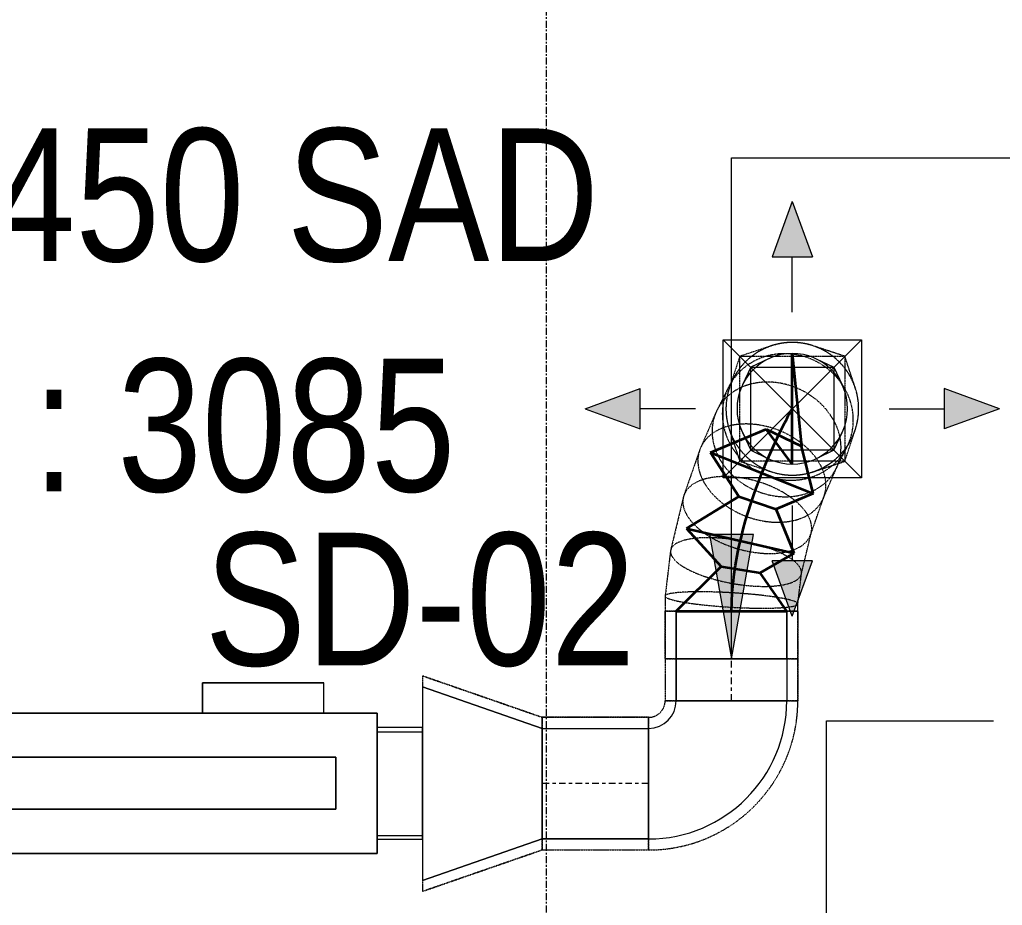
# Model space of a CAD drawing. Header units: inches. Extents: x -83664 to 20107, y -47222 to 19398.
# Drawn here: x -9925 to -8148, y -18288 to -16686 of the extents above; entities that cross this region are included whole.
import ezdxf

# ---------------------------------------------------------------- set-up
doc = ezdxf.new("R2010")
doc.units = ezdxf.units.IN
doc.header["$MEASUREMENT"] = 0
for name, pattern in [('Center', [29.999999, 12, -6, 6, -6]), ('Grid Line', [22.225, 12.7, -3.175, 3.175, -3.175]), ('Hidden 0_50', [1.0584, 0.5292, -0.5292])]:
    doc.linetypes.add(name, pattern=pattern)
for name, color, linetype, lineweight in [('A-DETL-GENF', 7, 'Continuous', 9), ('G-ANNO-TEXT', 7, 'Continuous', 9), ('M-EQPM', 7, 'Continuous', 18), ('M-HVAC-CDFF', 7, 'Continuous', 9), ('M-HVAC-DUCT-CNTR', 7, 'Center', 9), ('M-HVAC-DUCT-IDEN', 7, 'Continuous', 18), ('S-GRID', 7, 'Continuous', 9)]:
    doc.layers.add(name, color=color, linetype=linetype, lineweight=lineweight)
doc.layers.add('M-HVAC-DUCT', color=7, linetype='Continuous', lineweight=9, true_color=0xffe97f)
doc.layers.add('M-HVAC-DUCT-PATT', color=7, linetype='Continuous', lineweight=35, true_color=0x007f00)
doc.styles.add('Arial Narrow_21', font='ARIALN.TTF', dxfattribs={"height": 240})

# ---------------------------------------------------------------- blocks, each defined once
blk = doc.blocks.new('GCE-AT-Supply Air Rectangular Diffuser - 150x150-6788647-FIRST FLOOR AC CONDITIONING LAYOUT - PART A')
at = {"layer": 'A-DETL-GENF', "true_color": 0xff7f00}
for points in [[(36.4, 275), (0, 375), (-36.4, 275)], [(-275, -36.4), (-275, 36.4), (-375, 0), (-317.9, -20.8)], [(275, -36.4), (375, 0), (275, 36.4)], [(0, -375), (36.4, -275), (-36.4, -275)]]:
    blk.add_hatch(color=30, dxfattribs=at).paths.add_polyline_path(points)
at = {"layer": 'A-DETL-GENF', "color": 30, "true_color": 0xff7f00}
for p, q in [((0, 375), (-36.4, 275)), ((0, 375), (36.4, 275)), ((-36.4, 275), (36.4, 275)), ((0, 175), (0, 275)), ((-125, -125), (125, 125)), ((-125, 125), (125, -125)), ((-125, -125), (-125, 125)), ((-125, 125), (125, 125)), ((125, 125), (125, -125)), ((-375, 0), (-275, 36.4)), ((-275, -36.4), (-275, 36.4)), ((275, 36.4), (275, -36.4)), ((375, 0), (275, 36.4)), ((175, 0), (275, 0)), ((-375, 0), (-275, -36.4)), ((-175, 0), (-275, 0)), ((375, 0), (275, -36.4)), ((125, -125), (-125, -125)), ((0, -175), (0, -275)), ((36.4, -275), (-36.4, -275)), ((0, -375), (-36.4, -275)), ((0, -375), (36.4, -275))]:
    blk.add_line(p, q, dxfattribs=at)
blk = doc.blocks.new('M_Rec to Rnd Transition - Angle - 60 Degree-8295887-FIRST FLOOR AC CONDITIONING LAYOUT - PART A')
at = {"layer": 'M-HVAC-DUCT', "color": 30, "true_color": 0xff7f00}
for p, q in [((0, 100), (86.6, 100)), ((86.6, 100), (0, 100)), ((0, 100), (0, -100)), ((0, -100), (0, 100)), ((86.6, 0), (86.6, 100)), ((86.6, 0), (86.6, 100)), ((86.6, -100), (86.6, 0)), ((86.6, -100), (86.6, 0)), ((0, -100), (86.6, -100)), ((86.6, -100), (0, -100))]:
    blk.add_line(p, q, dxfattribs=at)
blk = doc.blocks.new('M_Rectangular to Round Transition - Angle - 45 Degree-V83-FIRST FLOOR AC CONDITIONING LAYOUT - PART A')
at = {"layer": 'M-HVAC-DUCT', "color": 30, "true_color": 0xff7f00}
for p, q in [((142885.9, 81072.9), (142854, 81057.7)), ((142972.1, 81072.9), (143004, 81057.7)), ((142854, 81057.7), (142838.8, 81025.8)), ((142854, 81057.7), (143004, 81057.7)), ((142854, 80907.7), (142854, 81057.7)), ((143004, 81057.7), (143019.3, 81025.8)), ((143004, 81057.7), (143004, 80907.7)), ((142838.8, 80939.6), (142854, 80907.7)), ((143004, 80907.7), (143019.3, 80939.6)), ((142854, 80907.7), (142885.9, 80892.4)), ((143004, 80907.7), (142854, 80907.7)), ((143004, 80907.7), (142972.1, 80892.4))]:
    blk.add_line(p, q, dxfattribs=at)
for start, end in [(90, 180), (0, 90), (180, 270), (270, 0)]:
    blk.add_arc((142929, 80982.7), 100, start, end, dxfattribs=at)
blk = doc.blocks.new('CAV - CAV-26-9301352-FIRST FLOOR AC CONDITIONING LAYOUT - PART A')
at = {"layer": 'M-EQPM', "color": 30, "true_color": 0xff7f00}
for p, q in [((500, 127), (-500, 127)), ((-500, 127), (-500, -127)), ((-500, -127), (-500, 127)), ((-500, 127), (500, 127)), ((500, -127), (500, 127)), ((500, 127), (500, -127)), ((-500, 101), (-581.8, 101)), ((-581.8, 101), (-581.8, -101)), ((-581.8, 101), (-581.8, -101)), ((-500, 94.3), (-581.8, 94.3)), ((-581.8, -92.7), (-581.8, 94.3)), ((-581.8, -92.7), (-581.8, 94.3)), ((-500, -101), (-500, 101)), ((-500, -101), (-500, 101)), ((-500, 94.3), (-500, -92.7)), ((-500, 94.3), (-500, -92.7)), ((581.8, 101), (500, 101)), ((500, 101), (500, -101)), ((500, 101), (500, -101)), ((581.8, 94.3), (500, 94.3)), ((500, -92.7), (500, 94.3)), ((500, -92.7), (500, 94.3)), ((581.8, -101), (581.8, 101)), ((581.8, -101), (581.8, 101)), ((581.8, 94.3), (581.8, -92.7)), ((581.8, 94.3), (581.8, -92.7)), ((-425, -47.3), (-425, 46.8)), ((-425, 46.8), (425, 46.8)), ((425, 46.8), (-425, 46.8)), ((-425, 46.8), (-425, -47.3)), ((425, 46.8), (425, -47.3)), ((425, -47.3), (425, 46.8)), ((425, -47.3), (-425, -47.3)), ((-425, -47.3), (425, -47.3)), ((-581.8, -92.7), (-500, -92.7)), ((-581.8, -101), (-500, -101)), ((500, -92.7), (581.8, -92.7)), ((500, -101), (581.8, -101)), ((-500, -127), (500, -127)), ((500, -127), (-500, -127)), ((-183.8, -127), (-403.8, -127)), ((-403.8, -127), (-183.8, -127)), ((-403.8, -127), (-403.8, -181.7)), ((-403.8, -127), (-403.8, -181.7)), ((-183.8, -181.7), (-183.8, -127)), ((-183.8, -127), (-183.8, -181.7)), ((-183.8, -181.7), (-403.8, -181.7)), ((-403.8, -181.7), (-183.8, -181.7))]:
    blk.add_line(p, q, dxfattribs=at)
blk = doc.blocks.new('M_Rec Elbow - Radius - 0_75W-7691590-FIRST FLOOR AC CONDITIONING LAYOUT - PART A')
at = {"layer": 'M-HVAC-DUCT', "color": 30, "true_color": 0xff7f00}
for p, q in [((-100, 150), (100, 150)), ((100, 150), (-100, 150)), ((-150, 100), (-150, -100)), ((-150, -100), (-150, 100))]:
    blk.add_line(p, q, dxfattribs=at)
for radius in [50, 50, 250, 250]:
    blk.add_arc((-150, 150), radius, 270, 0, dxfattribs=at)
blk = doc.blocks.new('M_Rec to Rnd Transition - Angle - 60 Degree-8296193-FIRST FLOOR AC CONDITIONING LAYOUT - PART A')
at = {"layer": 'M-HVAC-DUCT', "color": 30, "true_color": 0xff7f00}
for p, q in [((0, 100), (216.5, 175)), ((216.5, 175), (0, 100)), ((216.5, 0), (216.5, 175)), ((216.5, 0), (216.5, 175)), ((0, 100), (0, -100)), ((0, -100), (0, 100)), ((216.5, -175), (216.5, 0)), ((216.5, -175), (216.5, 0)), ((0, -100), (216.5, -175)), ((216.5, -175), (0, -100))]:
    blk.add_line(p, q, dxfattribs=at)
blk = doc.blocks.new('TEMW-SMBZ-HO-BM-HVAC-00002_rvt-1-FIRST FLOOR AC CONDITIONING LAYOUT - PART A')
at = {"layer": 'M-HVAC-DUCT', "color": 30, "linetype": 'Hidden 0_50', "true_color": 0xff7f00}
for p, q in [((142891.4, 81096.6), (142834, 81077.7)), ((143024, 81077.7), (142966.6, 81096.6)), ((142834, 81077.7), (142815.1, 81020.3)), ((142834, 80887.7), (142834, 81077.7)), ((142834, 81077.7), (143024, 81077.7)), ((143043, 81020.3), (143024, 81077.7)), ((143024, 81077.7), (143024, 80887.7)), ((142823.9, 81040.6), (142815.7, 81025.6)), ((142813.7, 81021.9), (142792.8, 80980.1)), ((142790.8, 80976), (142763, 80912)), ((142815.1, 80945), (142834, 80887.7)), ((143024, 80887.7), (143043, 80945)), ((143026.1, 80910.2), (143034.1, 80924.7)), ((142761.5, 80908.1), (142732.8, 80826)), ((143008.2, 80874.4), (143028, 80913.9)), ((142834, 80887.7), (142891.4, 80868.7)), ((143024, 80887.7), (142834, 80887.7)), ((142966.6, 80868.7), (143024, 80887.7)), ((142985, 80820.6), (143010.2, 80878.5)), ((142731.9, 80822.7), (142709, 80727.3)), ((142962.3, 80755.1), (142986.5, 80824.5)), ((142945.3, 80683.6), (142963.2, 80758.3)), ((142708.7, 80725.9), (142699, 80644)), ((142939, 80629.6), (142945.6, 80685.1)), ((142699, 80643.8), (142699, 80616.7)), ((142699, 80616.7), (142939, 80616.7)), ((142699, 80616.7), (142939, 80616.7)), ((142699, 80530.1), (142699, 80616.7)), ((142699, 80616.7), (142699, 80530.1)), ((142819, 80616.7), (142699, 80616.7)), ((142819, 80616.7), (142699, 80616.7)), ((142939, 80616.7), (142819, 80616.7)), ((142939, 80616.7), (142819, 80616.7)), ((142939, 80616.7), (142939, 80629.8)), ((142939, 80530.1), (142939, 80616.7)), ((142939, 80616.7), (142939, 80530.1)), ((142939, 80530.1), (142699, 80530.1)), ((142699, 80530.1), (142939, 80530.1)), ((142699, 80530.1), (142699, 80454.6)), ((142699, 80530.1), (142699, 80454.6)), ((142939, 80530.1), (142699, 80530.1)), ((142699, 80530.1), (142939, 80530.1)), ((142939, 80454.6), (142939, 80530.1)), ((142939, 80530.1), (142939, 80454.6)), ((142476.3, 80424.6), (142259.8, 80499.6)), ((142259.8, 80499.6), (142476.3, 80424.6)), ((142259.8, 80499.6), (142259.8, 80304.6)), ((142259.8, 80499.6), (142259.8, 80304.6)), ((142939, 80454.6), (142699, 80454.6)), ((142699, 80454.6), (142939, 80454.6)), ((142939, 80454.6), (142699, 80454.6)), ((142699, 80454.6), (142939, 80454.6)), ((142476.3, 80424.6), (142476.3, 80184.6)), ((142476.3, 80184.6), (142476.3, 80424.6)), ((142669, 80424.6), (142476.3, 80424.6)), ((142476.3, 80424.6), (142669, 80424.6)), ((142476.3, 80424.6), (142476.3, 80184.6)), ((142476.3, 80184.6), (142476.3, 80424.6)), ((142669, 80424.6), (142669, 80184.6)), ((142669, 80184.6), (142669, 80424.6)), ((142669, 80424.6), (142669, 80184.6)), ((142669, 80184.6), (142669, 80424.6)), ((142259.8, 80304.6), (142259.8, 80109.6)), ((142259.8, 80304.6), (142259.8, 80109.6)), ((142476.3, 80184.6), (142259.8, 80109.6)), ((142259.8, 80109.6), (142476.3, 80184.6)), ((142476.3, 80184.6), (142669, 80184.6)), ((142476.3, 80184.6), (142669, 80184.6))]:
    blk.add_line(p, q, dxfattribs=at)
at = {"layer": 'M-HVAC-DUCT', "color": 30, "true_color": 0xff7f00}
for p, q in [((142719, 80530.1), (142919, 80530.1)), ((142919, 80530.1), (142719, 80530.1)), ((142719, 80454.6), (142719, 80530.1)), ((142719, 80530.1), (142719, 80454.6)), ((142919, 80530.1), (142919, 80454.6)), ((142919, 80530.1), (142919, 80454.6)), ((142719, 80454.6), (142919, 80454.6)), ((142919, 80454.6), (142719, 80454.6)), ((142476.3, 80204.6), (142476.3, 80404.6)), ((142476.3, 80404.6), (142476.3, 80204.6)), ((142476.3, 80404.6), (142669, 80404.6)), ((142476.3, 80404.6), (142669, 80404.6)), ((142669, 80204.6), (142669, 80404.6)), ((142669, 80404.6), (142669, 80204.6)), ((142669, 80204.6), (142476.3, 80204.6)), ((142476.3, 80204.6), (142669, 80204.6))]:
    blk.add_line(p, q, dxfattribs=at)
at = {"layer": 'M-HVAC-DUCT', "color": 30, "linetype": 'Hidden 0_50', "true_color": 0xff7f00}
for centre, radius, start, end in [((142929, 80982.7), 120, 90, 180), ((142929, 80982.7), 120, 344.7619, 164.7619), ((142929, 80982.7), 120, 0, 90), ((142929, 80982.7), 120, 164.7619, 344.7619), ((142929, 80982.7), 120, 180, 270), ((142929, 80982.7), 120, 270, 0), ((142669, 80454.6), 30, 270, 0), ((142669, 80454.6), 270, 270, 0), ((142669, 80454.6), 270, 270, 0), ((142669, 80454.6), 30, 270, 0)]:
    blk.add_arc(centre, radius, start, end, dxfattribs=at)
for points in [[(143044.8, 80951.1), (143047.6, 80961.2), (143050.4, 80982.2), (143046.4, 81013.6), (143034.4, 81042.9), (143015.2, 81068.1), (142990.1, 81087.5), (142960.9, 81099.8), (142929.5, 81104), (142898.1, 81100), (142868.8, 81088), (142843.5, 81068.9), (142824.2, 81043.8), (142816, 81024.3), (142813.2, 81014.2)], [(143036, 80935.1), (143038.4, 80944.7), (143040.7, 80964.6), (143035.9, 80994.6), (143023.3, 81022.9), (143003.7, 81047.4), (142978.5, 81066.4), (142949.3, 81078.8), (142918.2, 81083.6), (142887.3, 81080.5), (142858.7, 81069.8), (142834.3, 81052.1), (142815.8, 81028.6), (142808.2, 81010.3), (142805.8, 81000.7)], [(143015, 80893.3), (143016.9, 80901.8), (143018.2, 80919.7), (143012.1, 80947.1), (142998.3, 80973), (142977.9, 80995.9), (142952.3, 81014.1), (142923.1, 81026.4), (142892.3, 81031.9), (142862.1, 81030.3), (142834.6, 81021.7), (142811.5, 81006.6), (142794.5, 80986.1), (142788, 80969.8), (142786, 80961.3)], [(142813.2, 81014.2), (142810.5, 81004.1), (142807.6, 80983.2), (142811.6, 80951.7), (142823.6, 80922.4), (142842.8, 80897.2), (142867.9, 80877.8), (142897.1, 80865.6), (142928.5, 80861.3), (142959.9, 80865.3), (142989.3, 80877.3), (143014.5, 80896.5), (143033.9, 80921.5), (143042, 80941), (143044.8, 80951.1)], [(142805.8, 81000.7), (142803.3, 80991.1), (142801.1, 80971.2), (142805.8, 80941.2), (142818.4, 80912.9), (142838, 80888.4), (142863.2, 80869.4), (142892.4, 80857), (142923.5, 80852.2), (142954.4, 80855.3), (142983.1, 80866), (143007.5, 80883.7), (143026, 80907.2), (143033.5, 80925.5), (143036, 80935.1)], [(142988.8, 80833), (142990.1, 80840.2), (142990.2, 80855.3), (142982.4, 80878.8), (142967.2, 80901.4), (142945.7, 80921.6), (142919.2, 80938.1), (142889.7, 80949.7), (142859.2, 80955.5), (142829.6, 80955.4), (142803, 80949.1), (142781.3, 80937.2), (142765.9, 80920.4), (142760.6, 80906.9), (142759.2, 80899.6)], [(142786, 80961.3), (142784.1, 80952.7), (142782.8, 80934.8), (142788.9, 80907.5), (142802.7, 80881.5), (142823.1, 80858.6), (142848.7, 80840.4), (142877.9, 80828.2), (142908.7, 80822.6), (142938.9, 80824.3), (142966.4, 80832.9), (142989.5, 80847.9), (143006.5, 80868.4), (143013, 80884.7), (143015, 80893.3)], [(142759.2, 80899.6), (142757.9, 80892.4), (142757.8, 80877.3), (142765.6, 80853.8), (142780.8, 80831.2), (142802.4, 80811), (142828.8, 80794.5), (142858.3, 80783), (142888.9, 80777.1), (142918.4, 80777.3), (142945, 80783.5), (142966.7, 80795.4), (142982.1, 80812.2), (142987.4, 80825.7), (142988.8, 80833)], [(142963.8, 80761.5), (142964.6, 80767.1), (142963.5, 80778.7), (142953.9, 80797.1), (142937, 80815), (142914.1, 80831.3), (142886.6, 80844.8), (142856.5, 80854.5), (142825.7, 80859.9), (142796.5, 80860.6), (142770.7, 80856.5), (142750.2, 80848), (142736.2, 80835.4), (142732, 80825.1), (142731.3, 80819.5)], [(142731.3, 80819.5), (142730.5, 80814), (142731.6, 80802.3), (142741.2, 80783.9), (142758, 80766), (142781, 80749.8), (142808.4, 80736.3), (142838.6, 80726.5), (142869.3, 80721.1), (142898.6, 80720.4), (142924.4, 80724.5), (142944.9, 80733.1), (142958.8, 80745.6), (142963, 80756), (142963.8, 80761.5)], [(142945.6, 80685.6), (142945.9, 80689.1), (142943.7, 80696.3), (142932.5, 80707.9), (142914.1, 80719.4), (142889.8, 80729.9), (142861.2, 80738.7), (142830.3, 80745.2), (142799.2, 80749.1), (142770, 80749.9), (142744.7, 80747.8), (142725, 80742.8), (142712.2, 80735.2), (142709, 80728.8), (142708.7, 80725.3)], [(142708.7, 80725.3), (142708.4, 80721.9), (142710.6, 80714.6), (142721.8, 80703), (142740.2, 80691.6), (142764.5, 80681.1), (142793.1, 80672.3), (142824, 80665.7), (142855.1, 80661.9), (142884.4, 80661), (142909.7, 80663.2), (142929.4, 80668.2), (142942.1, 80675.8), (142945.4, 80682.2), (142945.6, 80685.6)], [(142939, 80629.8), (142939, 80631), (142936.3, 80633.4), (142924.1, 80637.3), (142904.8, 80641.1), (142879.7, 80644.7), (142850.4, 80647.7), (142819, 80650), (142787.6, 80651.4), (142758.3, 80651.8), (142733.2, 80651.2), (142713.9, 80649.6), (142701.8, 80647.1), (142699, 80645), (142699, 80643.8)], [(142699, 80643.8), (142699, 80642.7), (142701.8, 80640.3), (142713.9, 80636.3), (142733.2, 80632.5), (142758.3, 80628.9), (142787.6, 80625.9), (142819, 80623.6), (142850.4, 80622.2), (142879.7, 80621.8), (142904.8, 80622.5), (142924.1, 80624.1), (142936.3, 80626.6), (142939, 80628.6), (142939, 80629.8)]]:
    blk.add_open_spline(points, degree=3, dxfattribs=at)
at = {"layer": 'M-HVAC-DUCT-CNTR', "color": 30, "true_color": 0xff7f00}
for p, q in [((142819, 80454.6), (142819, 80530.1)), ((142669, 80304.6), (142476.3, 80304.6))]:
    blk.add_line(p, q, dxfattribs=at)
at = {"layer": 'M-HVAC-DUCT-CNTR', "color": 30, "linetype": 'Continuous', "lineweight": 35, "true_color": 0xff7f00}
blk.add_open_spline([(142819, 80616.7), (142819, 80794.4), (142929, 80982.7), (142929, 80982.7)], degree=3, dxfattribs=at)
at = {"layer": 'M-HVAC-DUCT-PATT', "color": 30, "true_color": 0xff7f00}
for p, q in [((142929, 80882.7), (142929, 81082.7)), ((142929, 81082.7), (142945.9, 80914.8)), ((142781.1, 80903.4), (142881.6, 80945.8)), ((142929, 80882.7), (142881.6, 80945.8)), ((142881.6, 80945.8), (142945.9, 80914.8)), ((142781.1, 80903.4), (142967, 80829.6)), ((142781.1, 80903.4), (142967, 80829.6)), ((142781.1, 80903.4), (142832, 80824)), ((142967, 80829.6), (142945.9, 80914.8)), ((142967, 80829.6), (142899.7, 80801.4)), ((142737.6, 80766), (142832, 80824)), ((142832, 80824), (142899.7, 80801.4)), ((142932.5, 80721.3), (142899.7, 80801.4)), ((142737.6, 80766), (142932.5, 80721.3)), ((142737.6, 80766), (142932.5, 80721.3)), ((142737.6, 80766), (142800.2, 80697.2)), ((142932.5, 80721.3), (142870.7, 80685.9)), ((142719, 80616.7), (142800.2, 80697.2)), ((142800.2, 80697.2), (142870.7, 80685.9)), ((142919, 80616.7), (142870.7, 80685.9)), ((142719, 80616.7), (142919, 80616.7)), ((142719, 80616.7), (142919, 80616.7))]:
    blk.add_line(p, q, dxfattribs=at)
at = {"layer": 'M-EQPM', "color": 6, "linetype": 'Hidden 0_50', "lineweight": 9, "true_color": 0xff00ff, "rotation": 180}
blk.add_blockref('CAV - CAV-26-9301352-FIRST FLOOR AC CONDITIONING LAYOUT - PART A', (141678, 80305.3), dxfattribs=at)
at = {"layer": 'M-HVAC-CDFF', "color": 6, "linetype": 'Hidden 0_50', "lineweight": 9, "true_color": 0xff00ff}
blk.add_blockref('GCE-AT-Supply Air Rectangular Diffuser - 150x150-6788647-FIRST FLOOR AC CONDITIONING LAYOUT - PART A', (142929, 80982.7), dxfattribs=at)
at = {"layer": 'M-HVAC-DUCT', "color": 6, "linetype": 'Hidden 0_50', "lineweight": 9, "true_color": 0xff00ff}
for name, p in [('M_Rectangular to Round Transition - Angle - 45 Degree-V83-FIRST FLOOR AC CONDITIONING LAYOUT - PART A', (0, 0)), ('M_Rec Elbow - Radius - 0_75W-7691590-FIRST FLOOR AC CONDITIONING LAYOUT - PART A', (142819, 80304.6))]:
    blk.add_blockref(name, p, dxfattribs=at)
for name, p, rotation in [('M_Rec to Rnd Transition - Angle - 60 Degree-8295887-FIRST FLOOR AC CONDITIONING LAYOUT - PART A', (142819, 80530.1), 90), ('M_Rec to Rnd Transition - Angle - 60 Degree-8296193-FIRST FLOOR AC CONDITIONING LAYOUT - PART A', (142476.3, 80304.6), 180)]:
    blk.add_blockref(name, p, dxfattribs=dict(at, rotation=rotation))
blk = doc.blocks.new('TEMW-SMBZ-HO-BM-HVAC-00002_rvt-2-FIRST FLOOR AC CONDITIONING LAYOUT - PART A')
at = {"layer": 'M-HVAC-DUCT', "color": 30, "linetype": 'Hidden 0_50', "true_color": 0xff7f00}
for p, q in [((142891.4, 81096.6), (142834, 81077.7)), ((143024, 81077.7), (142966.6, 81096.6)), ((142834, 81077.7), (142815.1, 81020.3)), ((142834, 80887.7), (142834, 81077.7)), ((142834, 81077.7), (143024, 81077.7)), ((143043, 81020.3), (143024, 81077.7)), ((143024, 81077.7), (143024, 80887.7)), ((142823.9, 81040.6), (142815.7, 81025.6)), ((142813.7, 81021.9), (142792.8, 80980.1)), ((142790.8, 80976), (142763, 80912)), ((142815.1, 80945), (142834, 80887.7)), ((143024, 80887.7), (143043, 80945)), ((143026.1, 80910.2), (143034.1, 80924.7)), ((142761.5, 80908.1), (142732.8, 80826)), ((143008.2, 80874.4), (143028, 80913.9)), ((142834, 80887.7), (142891.4, 80868.7)), ((143024, 80887.7), (142834, 80887.7)), ((142966.6, 80868.7), (143024, 80887.7)), ((142985, 80820.6), (143010.2, 80878.5)), ((142731.9, 80822.7), (142709, 80727.3)), ((142962.3, 80755.1), (142986.5, 80824.5)), ((142945.3, 80683.6), (142963.2, 80758.3)), ((142708.7, 80725.9), (142699, 80644)), ((142939, 80629.6), (142945.6, 80685.1)), ((142699, 80643.8), (142699, 80616.7)), ((142699, 80616.7), (142939, 80616.7)), ((142699, 80616.7), (142939, 80616.7)), ((142699, 80530.1), (142699, 80616.7)), ((142699, 80616.7), (142699, 80530.1)), ((142819, 80616.7), (142699, 80616.7)), ((142819, 80616.7), (142699, 80616.7)), ((142939, 80616.7), (142819, 80616.7)), ((142939, 80616.7), (142819, 80616.7)), ((142939, 80616.7), (142939, 80629.8)), ((142939, 80530.1), (142939, 80616.7)), ((142939, 80616.7), (142939, 80530.1)), ((142939, 80530.1), (142699, 80530.1)), ((142699, 80530.1), (142939, 80530.1)), ((142699, 80530.1), (142699, 80454.6)), ((142699, 80530.1), (142699, 80454.6)), ((142939, 80530.1), (142699, 80530.1)), ((142699, 80530.1), (142939, 80530.1)), ((142939, 80454.6), (142939, 80530.1)), ((142939, 80530.1), (142939, 80454.6)), ((142476.3, 80424.6), (142259.8, 80499.6)), ((142259.8, 80499.6), (142476.3, 80424.6)), ((142259.8, 80499.6), (142259.8, 80304.6)), ((142259.8, 80499.6), (142259.8, 80304.6)), ((142939, 80454.6), (142699, 80454.6)), ((142699, 80454.6), (142939, 80454.6)), ((142939, 80454.6), (142699, 80454.6)), ((142699, 80454.6), (142939, 80454.6)), ((142476.3, 80424.6), (142476.3, 80184.6)), ((142476.3, 80184.6), (142476.3, 80424.6)), ((142669, 80424.6), (142476.3, 80424.6)), ((142476.3, 80424.6), (142669, 80424.6)), ((142476.3, 80424.6), (142476.3, 80184.6)), ((142476.3, 80184.6), (142476.3, 80424.6)), ((142669, 80424.6), (142669, 80184.6)), ((142669, 80184.6), (142669, 80424.6)), ((142669, 80424.6), (142669, 80184.6)), ((142669, 80184.6), (142669, 80424.6)), ((142259.8, 80304.6), (142259.8, 80109.6)), ((142259.8, 80304.6), (142259.8, 80109.6)), ((142476.3, 80184.6), (142259.8, 80109.6)), ((142259.8, 80109.6), (142476.3, 80184.6)), ((142476.3, 80184.6), (142669, 80184.6)), ((142476.3, 80184.6), (142669, 80184.6))]:
    blk.add_line(p, q, dxfattribs=at)
at = {"layer": 'M-HVAC-DUCT', "color": 30, "true_color": 0xff7f00}
for p, q in [((142719, 80530.1), (142919, 80530.1)), ((142919, 80530.1), (142719, 80530.1)), ((142719, 80454.6), (142719, 80530.1)), ((142719, 80530.1), (142719, 80454.6)), ((142919, 80530.1), (142919, 80454.6)), ((142919, 80530.1), (142919, 80454.6)), ((142719, 80454.6), (142919, 80454.6)), ((142919, 80454.6), (142719, 80454.6)), ((142476.3, 80204.6), (142476.3, 80404.6)), ((142476.3, 80404.6), (142476.3, 80204.6)), ((142476.3, 80404.6), (142669, 80404.6)), ((142476.3, 80404.6), (142669, 80404.6)), ((142669, 80204.6), (142669, 80404.6)), ((142669, 80404.6), (142669, 80204.6)), ((142669, 80204.6), (142476.3, 80204.6)), ((142476.3, 80204.6), (142669, 80204.6))]:
    blk.add_line(p, q, dxfattribs=at)
at = {"layer": 'M-HVAC-DUCT', "color": 30, "linetype": 'Hidden 0_50', "true_color": 0xff7f00}
for centre, radius, start, end in [((142929, 80982.7), 120, 90, 180), ((142929, 80982.7), 120, 344.7619, 164.7619), ((142929, 80982.7), 120, 0, 90), ((142929, 80982.7), 120, 164.7619, 344.7619), ((142929, 80982.7), 120, 180, 270), ((142929, 80982.7), 120, 270, 0), ((142669, 80454.6), 30, 270, 0), ((142669, 80454.6), 270, 270, 0), ((142669, 80454.6), 270, 270, 0), ((142669, 80454.6), 30, 270, 0)]:
    blk.add_arc(centre, radius, start, end, dxfattribs=at)
for points in [[(143044.8, 80951.1), (143047.6, 80961.2), (143050.4, 80982.2), (143046.4, 81013.6), (143034.4, 81042.9), (143015.2, 81068.1), (142990.1, 81087.5), (142960.9, 81099.8), (142929.5, 81104), (142898.1, 81100), (142868.8, 81088), (142843.5, 81068.9), (142824.2, 81043.8), (142816, 81024.3), (142813.2, 81014.2)], [(143036, 80935.1), (143038.4, 80944.7), (143040.7, 80964.6), (143035.9, 80994.6), (143023.3, 81022.9), (143003.7, 81047.4), (142978.5, 81066.4), (142949.3, 81078.8), (142918.2, 81083.6), (142887.3, 81080.5), (142858.7, 81069.8), (142834.3, 81052.1), (142815.8, 81028.6), (142808.2, 81010.3), (142805.8, 81000.7)], [(143015, 80893.3), (143016.9, 80901.8), (143018.2, 80919.7), (143012.1, 80947.1), (142998.3, 80973), (142977.9, 80995.9), (142952.3, 81014.1), (142923.1, 81026.4), (142892.3, 81031.9), (142862.1, 81030.3), (142834.6, 81021.7), (142811.5, 81006.6), (142794.5, 80986.1), (142788, 80969.8), (142786, 80961.3)], [(142813.2, 81014.2), (142810.5, 81004.1), (142807.6, 80983.2), (142811.6, 80951.7), (142823.6, 80922.4), (142842.8, 80897.2), (142867.9, 80877.8), (142897.1, 80865.6), (142928.5, 80861.3), (142959.9, 80865.3), (142989.3, 80877.3), (143014.5, 80896.5), (143033.9, 80921.5), (143042, 80941), (143044.8, 80951.1)], [(142805.8, 81000.7), (142803.3, 80991.1), (142801.1, 80971.2), (142805.8, 80941.2), (142818.4, 80912.9), (142838, 80888.4), (142863.2, 80869.4), (142892.4, 80857), (142923.5, 80852.2), (142954.4, 80855.3), (142983.1, 80866), (143007.5, 80883.7), (143026, 80907.2), (143033.5, 80925.5), (143036, 80935.1)], [(142988.8, 80833), (142990.1, 80840.2), (142990.2, 80855.3), (142982.4, 80878.8), (142967.2, 80901.4), (142945.7, 80921.6), (142919.2, 80938.1), (142889.7, 80949.7), (142859.2, 80955.5), (142829.6, 80955.4), (142803, 80949.1), (142781.3, 80937.2), (142765.9, 80920.4), (142760.6, 80906.9), (142759.2, 80899.6)], [(142786, 80961.3), (142784.1, 80952.7), (142782.8, 80934.8), (142788.9, 80907.5), (142802.7, 80881.5), (142823.1, 80858.6), (142848.7, 80840.4), (142877.9, 80828.2), (142908.7, 80822.6), (142938.9, 80824.3), (142966.4, 80832.9), (142989.5, 80847.9), (143006.5, 80868.4), (143013, 80884.7), (143015, 80893.3)], [(142759.2, 80899.6), (142757.9, 80892.4), (142757.8, 80877.3), (142765.6, 80853.8), (142780.8, 80831.2), (142802.4, 80811), (142828.8, 80794.5), (142858.3, 80783), (142888.9, 80777.1), (142918.4, 80777.3), (142945, 80783.5), (142966.7, 80795.4), (142982.1, 80812.2), (142987.4, 80825.7), (142988.8, 80833)], [(142963.8, 80761.5), (142964.6, 80767.1), (142963.5, 80778.7), (142953.9, 80797.1), (142937, 80815), (142914.1, 80831.3), (142886.6, 80844.8), (142856.5, 80854.5), (142825.7, 80859.9), (142796.5, 80860.6), (142770.7, 80856.5), (142750.2, 80848), (142736.2, 80835.4), (142732, 80825.1), (142731.3, 80819.5)], [(142731.3, 80819.5), (142730.5, 80814), (142731.6, 80802.3), (142741.2, 80783.9), (142758, 80766), (142781, 80749.8), (142808.4, 80736.3), (142838.6, 80726.5), (142869.3, 80721.1), (142898.6, 80720.4), (142924.4, 80724.5), (142944.9, 80733.1), (142958.8, 80745.6), (142963, 80756), (142963.8, 80761.5)], [(142945.6, 80685.6), (142945.9, 80689.1), (142943.7, 80696.3), (142932.5, 80707.9), (142914.1, 80719.4), (142889.8, 80729.9), (142861.2, 80738.7), (142830.3, 80745.2), (142799.2, 80749.1), (142770, 80749.9), (142744.7, 80747.8), (142725, 80742.8), (142712.2, 80735.2), (142709, 80728.8), (142708.7, 80725.3)], [(142708.7, 80725.3), (142708.4, 80721.9), (142710.6, 80714.6), (142721.8, 80703), (142740.2, 80691.6), (142764.5, 80681.1), (142793.1, 80672.3), (142824, 80665.7), (142855.1, 80661.9), (142884.4, 80661), (142909.7, 80663.2), (142929.4, 80668.2), (142942.1, 80675.8), (142945.4, 80682.2), (142945.6, 80685.6)], [(142939, 80629.8), (142939, 80631), (142936.3, 80633.4), (142924.1, 80637.3), (142904.8, 80641.1), (142879.7, 80644.7), (142850.4, 80647.7), (142819, 80650), (142787.6, 80651.4), (142758.3, 80651.8), (142733.2, 80651.2), (142713.9, 80649.6), (142701.8, 80647.1), (142699, 80645), (142699, 80643.8)], [(142699, 80643.8), (142699, 80642.7), (142701.8, 80640.3), (142713.9, 80636.3), (142733.2, 80632.5), (142758.3, 80628.9), (142787.6, 80625.9), (142819, 80623.6), (142850.4, 80622.2), (142879.7, 80621.8), (142904.8, 80622.5), (142924.1, 80624.1), (142936.3, 80626.6), (142939, 80628.6), (142939, 80629.8)]]:
    blk.add_open_spline(points, degree=3, dxfattribs=at)
at = {"layer": 'M-HVAC-DUCT-CNTR', "color": 30, "true_color": 0xff7f00}
for p, q in [((142819, 80454.6), (142819, 80530.1)), ((142669, 80304.6), (142476.3, 80304.6))]:
    blk.add_line(p, q, dxfattribs=at)
at = {"layer": 'M-HVAC-DUCT-CNTR', "color": 30, "linetype": 'Continuous', "lineweight": 35, "true_color": 0xff7f00}
blk.add_open_spline([(142819, 80616.7), (142819, 80794.4), (142929, 80982.7), (142929, 80982.7)], degree=3, dxfattribs=at)
at = {"layer": 'M-HVAC-DUCT-PATT', "color": 30, "true_color": 0xff7f00}
for p, q in [((142929, 80882.7), (142929, 81082.7)), ((142929, 81082.7), (142945.9, 80914.8)), ((142781.1, 80903.4), (142881.6, 80945.8)), ((142929, 80882.7), (142881.6, 80945.8)), ((142881.6, 80945.8), (142945.9, 80914.8)), ((142781.1, 80903.4), (142967, 80829.6)), ((142781.1, 80903.4), (142967, 80829.6)), ((142781.1, 80903.4), (142832, 80824)), ((142967, 80829.6), (142945.9, 80914.8)), ((142967, 80829.6), (142899.7, 80801.4)), ((142737.6, 80766), (142832, 80824)), ((142832, 80824), (142899.7, 80801.4)), ((142932.5, 80721.3), (142899.7, 80801.4)), ((142737.6, 80766), (142932.5, 80721.3)), ((142737.6, 80766), (142932.5, 80721.3)), ((142737.6, 80766), (142800.2, 80697.2)), ((142932.5, 80721.3), (142870.7, 80685.9)), ((142719, 80616.7), (142800.2, 80697.2)), ((142800.2, 80697.2), (142870.7, 80685.9)), ((142919, 80616.7), (142870.7, 80685.9)), ((142719, 80616.7), (142919, 80616.7)), ((142719, 80616.7), (142919, 80616.7))]:
    blk.add_line(p, q, dxfattribs=at)
at = {"layer": 'M-EQPM', "color": 6, "linetype": 'Hidden 0_50', "lineweight": 9, "true_color": 0xff00ff, "rotation": 180}
blk.add_blockref('CAV - CAV-26-9301352-FIRST FLOOR AC CONDITIONING LAYOUT - PART A', (141678, 80305.3), dxfattribs=at)
at = {"layer": 'M-HVAC-CDFF', "color": 6, "linetype": 'Hidden 0_50', "lineweight": 9, "true_color": 0xff00ff}
blk.add_blockref('GCE-AT-Supply Air Rectangular Diffuser - 150x150-6788647-FIRST FLOOR AC CONDITIONING LAYOUT - PART A', (142929, 80982.7), dxfattribs=at)
at = {"layer": 'M-HVAC-DUCT', "color": 6, "linetype": 'Hidden 0_50', "lineweight": 9, "true_color": 0xff00ff}
for name, p in [('M_Rectangular to Round Transition - Angle - 45 Degree-V83-FIRST FLOOR AC CONDITIONING LAYOUT - PART A', (0, 0)), ('M_Rec Elbow - Radius - 0_75W-7691590-FIRST FLOOR AC CONDITIONING LAYOUT - PART A', (142819, 80304.6))]:
    blk.add_blockref(name, p, dxfattribs=at)
for name, p, rotation in [('M_Rec to Rnd Transition - Angle - 60 Degree-8295887-FIRST FLOOR AC CONDITIONING LAYOUT - PART A', (142819, 80530.1), 90), ('M_Rec to Rnd Transition - Angle - 60 Degree-8296193-FIRST FLOOR AC CONDITIONING LAYOUT - PART A', (142476.3, 80304.6), 180)]:
    blk.add_blockref(name, p, dxfattribs=dict(at, rotation=rotation))

msp = doc.modelspace()

# ---------------------------------------------------------------- hatches: boundary and pattern name
at = {"layer": 'M-HVAC-DUCT-IDEN', "lineweight": 9}
msp.add_hatch(color=256, dxfattribs=at).paths.add_polyline_path([(-8637.6, -17842.1), (-8598, -17617.1), (-8677.3, -17617.1)])

# ---------------------------------------------------------------- linework, layer by layer
for p, q in [((-8637.6, -16935.7), (-8110.6, -16935.7)), ((-8637.6, -17842.1), (-8637.6, -16935.7)), ((-8598, -17617.1), (-8677.3, -17617.1)), ((-8677.3, -17617.1), (-8637.6, -17842.1)), ((-8637.6, -17842.1), (-8598, -17617.1)), ((-8466, -17954), (-8163.8, -17954)), ((-8466, -19469.5), (-8466, -17954))]:
    msp.add_line(p, q, dxfattribs=at)
at = {"layer": 'S-GRID', "color": 254, "linetype": 'Grid Line', "true_color": 0xdcdcdc}
msp.add_line((-8972.3, -44103.7), (-8972.3, 15149.1), dxfattribs=at)

# ---------------------------------------------------------------- block references
at = {"lineweight": 5}
for name in ['TEMW-SMBZ-HO-BM-HVAC-00002_rvt-1-FIRST FLOOR AC CONDITIONING LAYOUT - PART A', 'TEMW-SMBZ-HO-BM-HVAC-00002_rvt-2-FIRST FLOOR AC CONDITIONING LAYOUT - PART A']:
    msp.add_blockref(name, (-151456.7, -98372.2), dxfattribs=at)

# ---------------------------------------------------------------- texts
at = {"layer": 'G-ANNO-TEXT', "insert": (-9590.7, -17613.8), "char_height": 240, "width": 986.076, "attachment_point": 1, "style": 'Arial Narrow_21'}
msp.add_mtext('SD-02', dxfattribs=at)
at = {"layer": 'M-HVAC-DUCT-IDEN', "lineweight": 9, "char_height": 240, "attachment_point": 1, "style": 'Arial Narrow_21'}
for s, insert, width in [('850x450 SAD', (-10573.6, -16882.4), 2128.48), ('BOD : 3085', (-10573.6, -17299.1), 1803.797)]:
    msp.add_mtext(s, dxfattribs=dict(at, insert=insert, width=width))

doc.saveas('drawing.dxf')
